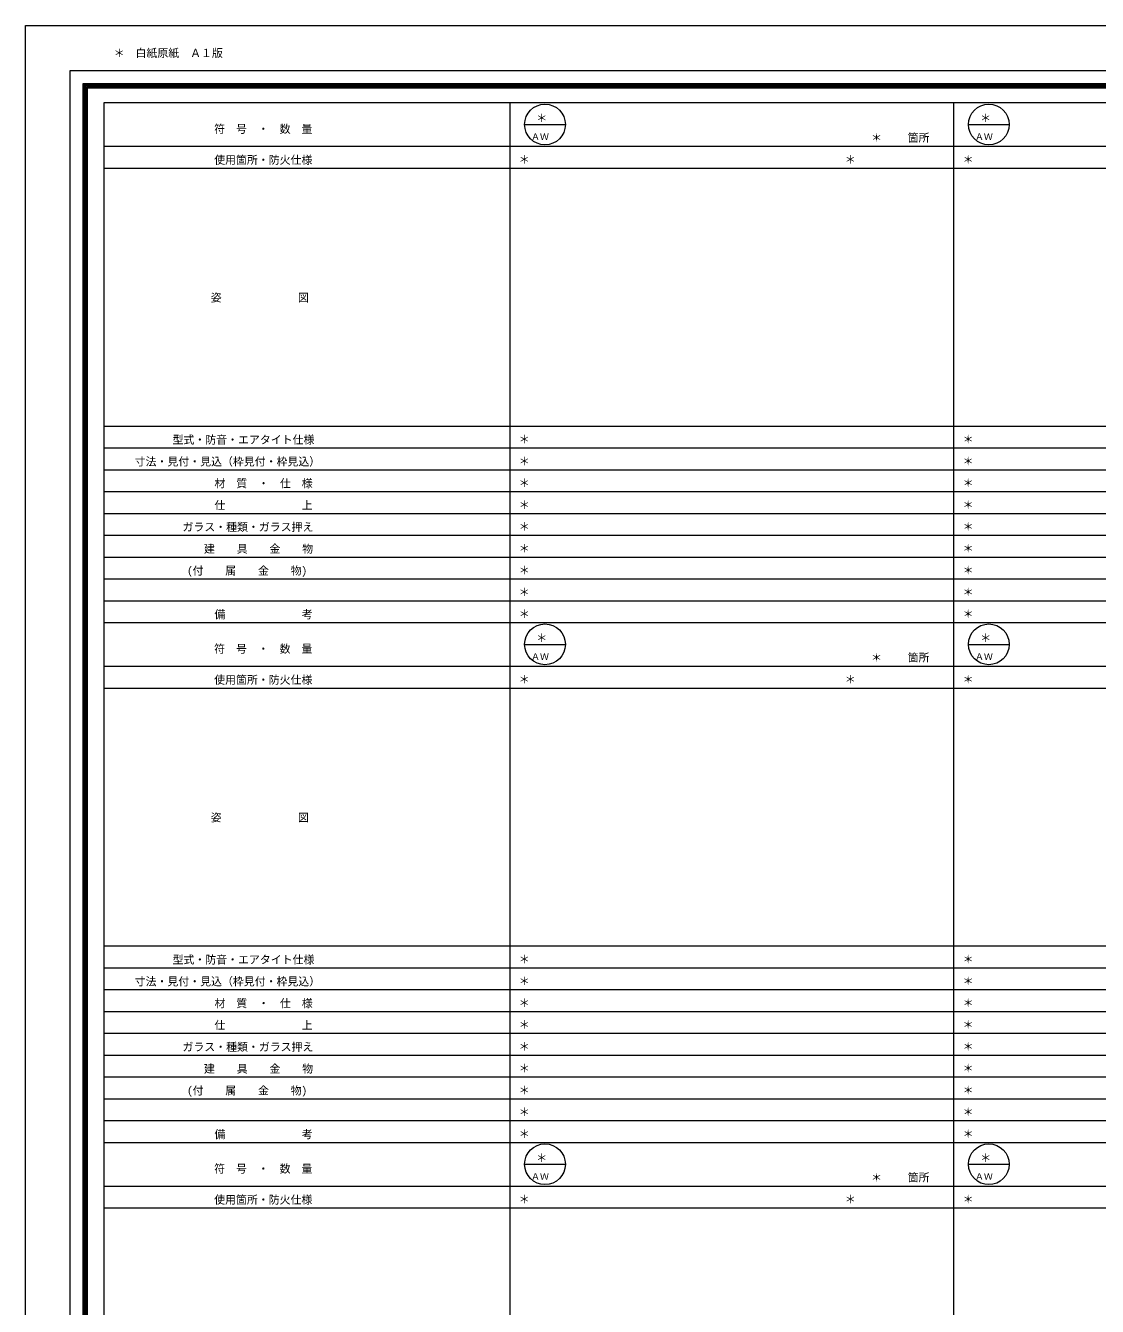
# Model space of a CAD drawing. Units: millimetres, scale not verified. Extents: x -20913 to 21137, y -14769 to 14931.
# Drawn here: x -20913 to -8634, y 261 to 14931 of the extents above; entities that cross this region are included whole.
import ezdxf
from ezdxf.enums import TextEntityAlignment as Align

# ---------------------------------------------------------------- set-up
doc = ezdxf.new("R2010")
doc.units = ezdxf.units.MM
doc.header["$LTSCALE"] = 50
doc.layers.add('0-0_0', color=4, linetype='Continuous')
doc.layers.add('0-1_USER1', color=4, linetype='Continuous', lineweight=9)
doc.styles.add('ＭＳ ゴシック', font='')
doc.styles.get('ＭＳ ゴシック').set_extended_font_data('MS Gothic')

msp = doc.modelspace()

# ---------------------------------------------------------------- linework, layer by layer
at = {"layer": '0-1_USER1', "color": 7}
for p, q in [((-20913.26, -14768.58), (-20913.26, 14931.42)), ((-20913.26, 14931.42), (21136.74, 14931.42)), ((-20403.49, 14418.83), (20627.53, 14418.83)), ((-20403.49, -14267.83), (-20403.49, 14418.83)), ((-20253.49, 14269.39), (20476.97, 14269.39)), ((-20253.49, -14118.39), (-20253.49, 14269.39)), ((-20241.08, 14256.99), (20464.56, 14256.99)), ((-20241.08, -14105.99), (-20241.08, 14256.99)), ((-20228.11, 14244.01), (20452.16, 14244.01)), ((-20228.11, -14093.58), (-20228.11, 14244.01)), ((-20215.7, 14231.04), (20439.18, 14231.04)), ((-20215.7, -14080.61), (-20215.7, 14231.04)), ((-20203.3, 14218.64), (20426.78, 14218.64)), ((-20203.3, -14067.64), (-20203.3, 14218.64)), ((-20013.22, 14049.36), (20236.78, 14049.36)), ((-20013.22, -9770.64), (-20013.22, 14049.36)), ((-15363.22, -9770.64), (-15363.22, 14049.36)), ((-10277.51, -9770.64), (-10277.51, 14049.36)), ((-15196.55, 13799.36), (-14729.89, 13799.36)), ((-15188.22, 13799.36), (-14738.22, 13799.36)), ((-10110.84, 13799.36), (-9644.17, 13799.36)), ((-10102.51, 13799.36), (-9652.51, 13799.36)), ((-20013.22, 13549.36), (20236.78, 13549.36)), ((-20013.22, 13299.36), (20236.78, 13299.36)), ((-20013.22, 10344.36), (20236.78, 10344.36)), ((-20013.22, 10094.36), (20236.78, 10094.36)), ((-20013.22, 9844.36), (20236.78, 9844.36)), ((-20013.22, 9594.36), (20236.78, 9594.36)), ((-20013.22, 9344.36), (20236.78, 9344.36)), ((-20013.22, 9094.36), (20236.78, 9094.36)), ((-20013.22, 8844.36), (20236.78, 8844.36)), ((-20013.22, 8594.36), (20236.78, 8594.36)), ((-20013.22, 8344.36), (20236.78, 8344.36)), ((-20013.22, 8094.36), (20236.78, 8094.36)), ((-15196.55, 7844.36), (-14729.89, 7844.36)), ((-15188.22, 7844.36), (-14738.22, 7844.36)), ((-10110.84, 7844.36), (-9644.17, 7844.36)), ((-10102.51, 7844.36), (-9652.51, 7844.36)), ((-20013.22, 7594.36), (20236.78, 7594.36)), ((-20013.22, 7344.36), (20236.78, 7344.36)), ((-20013.22, 4389.36), (20236.78, 4389.36)), ((-20013.22, 4139.36), (20236.78, 4139.36)), ((-20013.22, 3889.36), (20236.78, 3889.36)), ((-20013.22, 3639.36), (20236.78, 3639.36)), ((-20013.22, 3389.36), (20236.78, 3389.36)), ((-20013.22, 3139.36), (20236.78, 3139.36)), ((-20013.22, 2889.36), (20236.78, 2889.36)), ((-20013.22, 2639.36), (20236.78, 2639.36)), ((-20013.22, 2389.36), (20236.78, 2389.36)), ((-20013.22, 2139.36), (20236.78, 2139.36)), ((-15196.55, 1889.36), (-14729.89, 1889.36)), ((-15188.22, 1889.36), (-14738.22, 1889.36)), ((-10110.84, 1889.36), (-9644.17, 1889.36)), ((-10102.51, 1889.36), (-9652.51, 1889.36)), ((-20013.22, 1639.36), (20236.78, 1639.36)), ((-20013.22, 1389.36), (20236.78, 1389.36))]:
    msp.add_line(p, q, dxfattribs=at)
for centre in [(-14963.22, 13799.36), (-14963.22, 13799.36), (-9877.51, 13799.36), (-9877.51, 13799.36), (-14963.22, 7844.36), (-14963.22, 7844.36), (-9877.51, 7844.36), (-9877.51, 7844.36), (-14963.22, 1889.36), (-14963.22, 1889.36), (-9877.51, 1889.36), (-9877.51, 1889.36)]:
    msp.add_circle(centre, 233.33, dxfattribs=at)

# ---------------------------------------------------------------- texts
at = {"layer": '0-0_0', "style": 'ＭＳ ゴシック'}
for s, p in [('＊\u3000白紙原紙\u3000Ａ１版', (-19903.49, 14543.82)), ('＊', (-15063.22, 13799.36)), ('＊', (-9977.51, 13799.36)), ('＊', (-11227.51, 13574.36)), ('＊', (-15263.22, 13324.36)), ('＊', (-11527.51, 13324.36)), ('＊', (-10177.51, 13324.36)), ('＊', (-15263.22, 10119.36)), ('＊', (-10177.51, 10119.36)), ('＊', (-15263.22, 9869.36)), ('＊', (-10177.51, 9869.36)), ('＊', (-15263.22, 9619.36)), ('＊', (-10177.51, 9619.36)), ('＊', (-15263.22, 9369.36)), ('＊', (-10177.51, 9369.36)), ('＊', (-15263.22, 9119.36)), ('＊', (-10177.51, 9119.36)), ('＊', (-15263.22, 8869.36)), ('＊', (-10177.51, 8869.36)), ('＊', (-15263.22, 8619.36)), ('＊', (-10177.51, 8619.36)), ('＊', (-15263.22, 8369.36)), ('＊', (-10177.51, 8369.36)), ('＊', (-15263.22, 8119.36)), ('＊', (-10177.51, 8119.36)), ('＊', (-15063.22, 7844.36)), ('＊', (-9977.51, 7844.36)), ('＊', (-11227.51, 7619.36)), ('＊', (-15263.22, 7369.36)), ('＊', (-11527.51, 7369.36)), ('＊', (-10177.51, 7369.36)), ('＊', (-15263.22, 4164.36)), ('＊', (-10177.51, 4164.36)), ('＊', (-15263.22, 3914.36)), ('＊', (-10177.51, 3914.36)), ('＊', (-15263.22, 3664.36)), ('＊', (-10177.51, 3664.36)), ('＊', (-15263.22, 3414.36)), ('＊', (-10177.51, 3414.36)), ('＊', (-15263.22, 3164.36)), ('＊', (-10177.51, 3164.36)), ('＊', (-15263.22, 2914.36)), ('＊', (-10177.51, 2914.36)), ('＊', (-15263.22, 2664.36)), ('＊', (-10177.51, 2664.36)), ('＊', (-15263.22, 2414.35)), ('＊', (-10177.51, 2414.35)), ('＊', (-15263.22, 2164.36)), ('＊', (-10177.51, 2164.36)), ('＊', (-15063.22, 1889.36)), ('＊', (-9977.51, 1889.36)), ('＊', (-11227.51, 1664.36)), ('＊', (-15263.22, 1414.36)), ('＊', (-11527.51, 1414.36)), ('＊', (-10177.51, 1414.36))]:
    msp.add_text(s, height=91.64, dxfattribs=at).set_placement(p, align=Align.BOTTOM_LEFT)
at = {"layer": '0-1_USER1', "style": 'ＭＳ ゴシック'}
for s, height, p in [('符\u3000号\u3000・\u3000数\u3000量', 91.64, (-18752.81, 13674.36)), ('ＡＷ', 73.31, (-15123.22, 13599.36)), ('ＡＷ', 73.31, (-15123.22, 13599.36)), ('箇所', 91.64, (-10807.51, 13574.36)), ('ＡＷ', 73.31, (-10037.51, 13599.36)), ('ＡＷ', 73.31, (-10037.51, 13599.36)), ('使用箇所・防火仕様', 91.64, (-18752.81, 13319.36)), ('姿\u3000\u3000\u3000\u3000\u3000\u3000\u3000図', 91.64, (-18792.92, 11741.86)), ('型式・防音・エアタイト仕様', 91.64, (-19229.53, 10114.36)), ('寸法・見付・見込（枠見付・枠見込）', 91.64, (-19663.4, 9864.36)), ('材\u3000質\u3000・\u3000仕\u3000様', 91.64, (-18749.53, 9614.36)), ('仕\u3000\u3000\u3000\u3000\u3000\u3000\u3000上', 91.64, (-18749.53, 9364.36)), ('ガラス・種類・ガラス押え', 91.64, (-19116.2, 9114.36)), ('建\u3000\u3000具\u3000\u3000金\u3000\u3000物', 91.64, (-18869.53, 8864.36)), ('(付\u3000\u3000属\u3000\u3000金\u3000\u3000物)', 91.64, (-19062.87, 8614.36)), ('備\u3000\u3000\u3000\u3000\u3000\u3000\u3000考', 91.64, (-18749.53, 8114.36)), ('符\u3000号\u3000・\u3000数\u3000量', 91.64, (-18752.81, 7719.36)), ('ＡＷ', 73.31, (-15123.22, 7644.36)), ('ＡＷ', 73.31, (-15123.22, 7644.36)), ('箇所', 91.64, (-10807.51, 7619.36)), ('ＡＷ', 73.31, (-10037.51, 7644.36)), ('ＡＷ', 73.31, (-10037.51, 7644.36)), ('使用箇所・防火仕様', 91.64, (-18752.81, 7364.36)), ('姿\u3000\u3000\u3000\u3000\u3000\u3000\u3000図', 91.64, (-18792.92, 5786.86)), ('型式・防音・エアタイト仕様', 91.64, (-19229.53, 4159.36)), ('寸法・見付・見込（枠見付・枠見込）', 91.64, (-19663.4, 3909.36)), ('材\u3000質\u3000・\u3000仕\u3000様', 91.64, (-18749.53, 3659.36)), ('仕\u3000\u3000\u3000\u3000\u3000\u3000\u3000上', 91.64, (-18749.53, 3409.36)), ('ガラス・種類・ガラス押え', 91.64, (-19116.2, 3159.36)), ('建\u3000\u3000具\u3000\u3000金\u3000\u3000物', 91.64, (-18869.53, 2909.36)), ('(付\u3000\u3000属\u3000\u3000金\u3000\u3000物)', 91.64, (-19062.87, 2659.36)), ('備\u3000\u3000\u3000\u3000\u3000\u3000\u3000考', 91.64, (-18749.53, 2159.36)), ('符\u3000号\u3000・\u3000数\u3000量', 91.64, (-18752.81, 1764.36)), ('ＡＷ', 73.31, (-15123.22, 1689.36)), ('ＡＷ', 73.31, (-15123.22, 1689.36)), ('箇所', 91.64, (-10807.51, 1664.36)), ('ＡＷ', 73.31, (-10037.51, 1689.36)), ('ＡＷ', 73.31, (-10037.51, 1689.36)), ('使用箇所・防火仕様', 91.64, (-18752.81, 1409.36))]:
    msp.add_text(s, height=height, dxfattribs=at).set_placement(p, align=Align.BOTTOM_LEFT)

doc.saveas('drawing.dxf')
